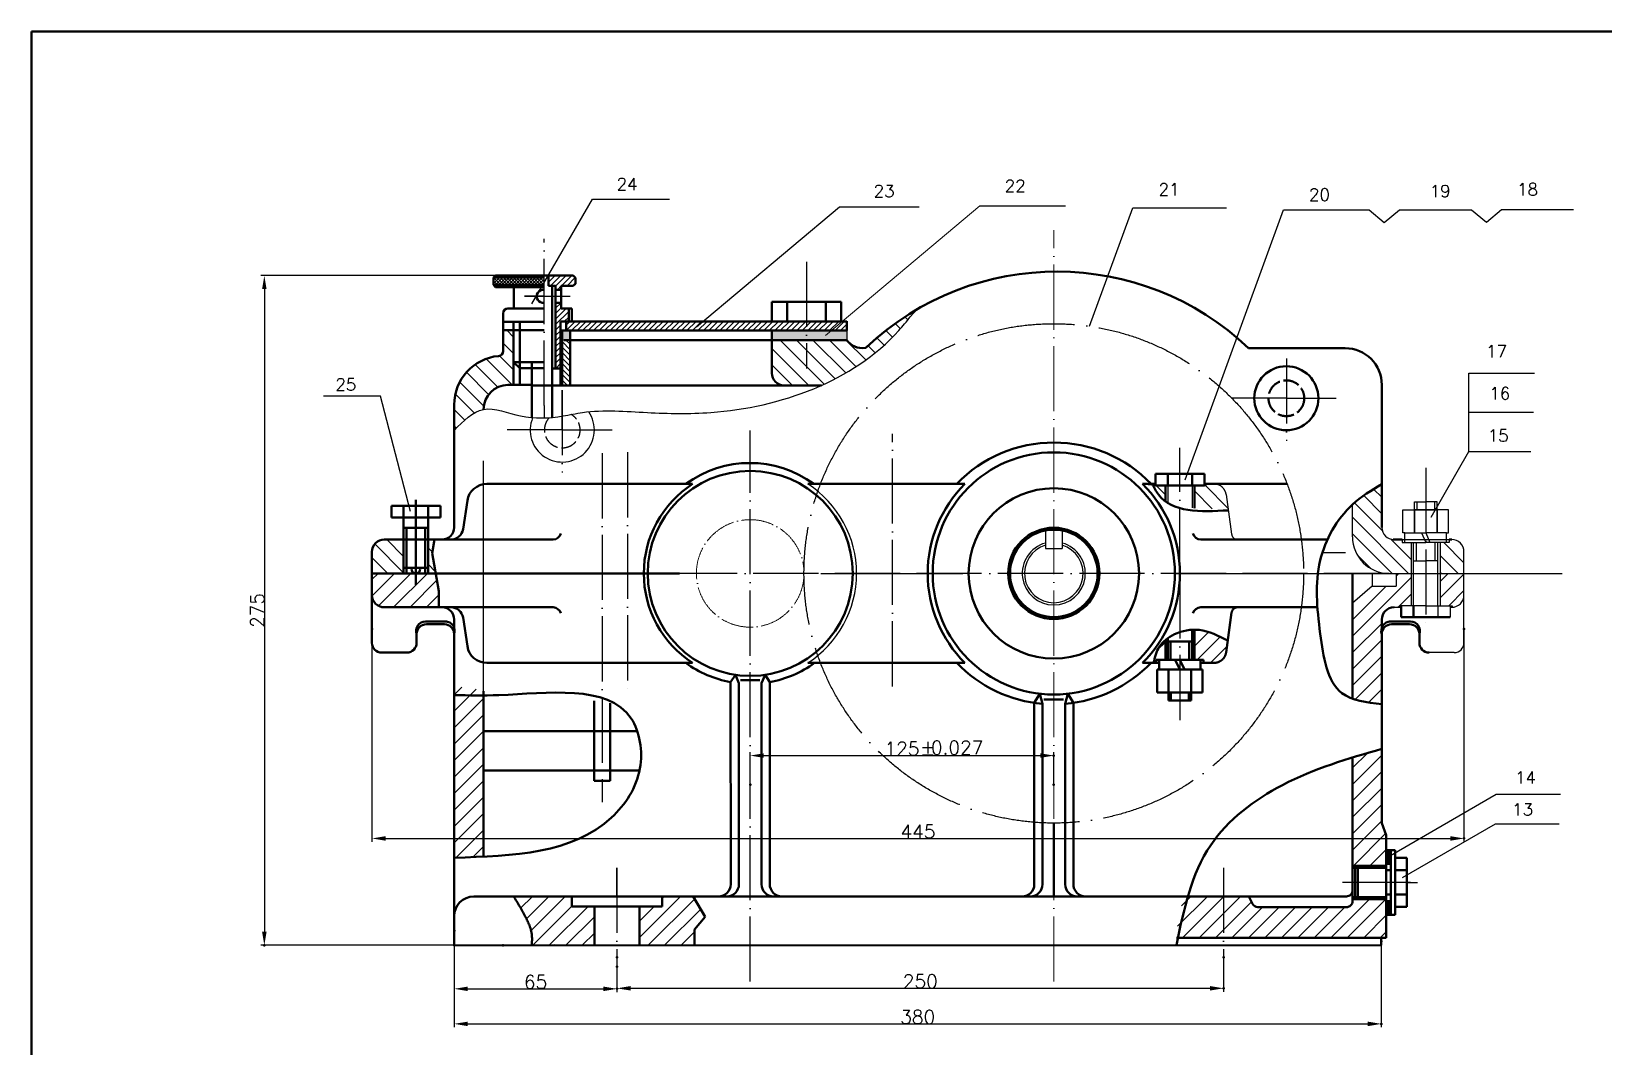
# Model space of a CAD drawing. Header units: millimetres. Extents: x -2231 to 8785, y -478 to 13097.
# Drawn here: x -2231 to 3557, y 2889 to 6628 of the extents above; entities that cross this region are included whole.
import ezdxf

# ---------------------------------------------------------------- set-up
doc = ezdxf.new("R2010")
doc.units = ezdxf.units.MM
doc.linetypes.add('ACAD_ISO02W100', pattern=[15, 12, -3])
doc.linetypes.add('ACAD_ISO04W100', pattern=[30, 24, -3, 0, -3])
doc.layers.add('11', color=7, linetype='Continuous')
doc.styles.get("Standard").update_dxf_attribs({"font": 'txt', "bigfont": 'gbcbig.shx'})
doc.dimstyles.new('ISO-25', dxfattribs={"dimtxt": 50, "dimasz": 50, "dimexe": 12.5, "dimexo": 0.625, "dimtad": 1, "dimtxsty": 'Standard', "dimcen": 2.5, "dimadec": 0, "dimazin": 0, "dimtfac": 1, "dimtmove": 0, "dimatfit": 3, "dimfxl": 0, "dimarcsym": 0})
pattern_1 = [(45, (-1785.755, 43.015), (-30.30836, 30.30836), [])]
pattern_2 = [(45, (-1785.755, 43.015), (-10.102788, 10.102788), [])]
pattern_3 = [(135, (-1785.755, 43.015), (-30.30836, -30.30836), [])]

# ---------------------------------------------------------------- blocks, each defined once
blk = doc.blocks.new('*D1')
at = {"color": 0, "lineweight": -2, "ltscale": 5}
for p, q in [((-75.3, 3217.6), (-75.3, 3091.4)), ((2158, 3217.6), (2158, 3091.4)), ((-25.3, 3103.9), (2108, 3103.9))]:
    blk.add_line(p, q, dxfattribs=at)
at = {"color": 0, "lineweight": 50, "ltscale": 5}
for points in [[(-25.3, 3112.2), (-25.3, 3095.6), (-75.3, 3103.9)], [(2108, 3112.2), (2108, 3095.6), (2158, 3103.9)]]:
    blk.add_solid(points, dxfattribs=at)
at = {"layer": '11', "color": 0, "lineweight": 50, "ltscale": 5}
for p in [(-75.3, 3218.2), (2158, 3218.2), (2158, 3103.9)]:
    blk.add_point(p, dxfattribs=at)
at = {"color": 0, "ltscale": 5, "insert": (1041.3, 3129.5), "char_height": 50, "attachment_point": 5}
blk.add_mtext('250', dxfattribs=at)
blk = doc.blocks.new('*D5')
at = {"color": 0, "lineweight": -2, "ltscale": 5}
for p, q in [((-674.7, 3261.5), (-674.7, 3089.5)), ((-75.3, 3183.3), (-75.3, 3089.5)), ((-624.7, 3102), (-125.3, 3102))]:
    blk.add_line(p, q, dxfattribs=at)
at = {"color": 0, "lineweight": 50, "ltscale": 5}
for points in [[(-624.7, 3110.3), (-624.7, 3093.7), (-674.7, 3102)], [(-125.3, 3110.3), (-125.3, 3093.7), (-75.3, 3102)]]:
    blk.add_solid(points, dxfattribs=at)
at = {"layer": '11', "color": 0, "lineweight": 50, "ltscale": 5}
for p in [(-674.7, 3262.2), (-75.3, 3184), (-75.3, 3102)]:
    blk.add_point(p, dxfattribs=at)
at = {"color": 0, "ltscale": 5, "insert": (-375, 3127.6), "char_height": 50, "attachment_point": 5}
blk.add_mtext('65', dxfattribs=at)
blk = doc.blocks.new('*D6')
at = {"color": 0, "lineweight": -2, "ltscale": 5}
for p, q in [((-674.7, 3315.5), (-674.7, 2960.4)), ((2738.4, 3275.7), (2738.4, 2960.4)), ((-624.7, 2972.9), (2688.4, 2972.9))]:
    blk.add_line(p, q, dxfattribs=at)
at = {"color": 0, "lineweight": 50, "ltscale": 5}
for points in [[(-624.7, 2981.2), (-624.7, 2964.6), (-674.7, 2972.9)], [(2688.4, 2981.2), (2688.4, 2964.6), (2738.4, 2972.9)]]:
    blk.add_solid(points, dxfattribs=at)
at = {"layer": '11', "color": 0, "lineweight": 50, "ltscale": 5}
for p in [(-674.7, 3316.2), (2738.4, 3276.4), (2738.4, 2972.9)]:
    blk.add_point(p, dxfattribs=at)
at = {"color": 0, "ltscale": 5, "insert": (1031.8, 2998.5), "char_height": 50, "attachment_point": 5}
blk.add_mtext('380', dxfattribs=at)
blk = doc.blocks.new('*D7')
at = {"color": 0, "lineweight": -2, "ltscale": 5}
for p, q in [((-977.3, 4426.6), (-977.3, 3643.3)), ((3042.9, 4426.6), (3042.9, 3643.3)), ((-927.3, 3655.8), (2992.9, 3655.8))]:
    blk.add_line(p, q, dxfattribs=at)
at = {"color": 0, "lineweight": 50, "ltscale": 5}
for points in [[(-927.3, 3664.1), (-927.3, 3647.5), (-977.3, 3655.8)], [(2992.9, 3664.1), (2992.9, 3647.5), (3042.9, 3655.8)]]:
    blk.add_solid(points, dxfattribs=at)
at = {"layer": '11', "color": 0, "lineweight": 50, "ltscale": 5}
for p in [(-977.3, 4427.2), (3042.9, 4427.2), (3042.9, 3655.8)]:
    blk.add_point(p, dxfattribs=at)
at = {"color": 0, "ltscale": 5, "insert": (1032.8, 3681.4), "char_height": 50, "attachment_point": 5}
blk.add_mtext('445', dxfattribs=at)
blk = doc.blocks.new('*D8')
at = {"color": 0, "lineweight": -2, "ltscale": 5}
for p, q in [((415.1, 3854.4), (415.1, 3973.5)), ((465.1, 3961), (1482.8, 3961)), ((1532.8, 3854.5), (1532.8, 3973.5))]:
    blk.add_line(p, q, dxfattribs=at)
at = {"color": 0, "lineweight": 50, "ltscale": 5}
for points in [[(465.1, 3969.3), (465.1, 3952.6), (415.1, 3961)], [(1482.8, 3969.3), (1482.8, 3952.6), (1532.8, 3961)]]:
    blk.add_solid(points, dxfattribs=at)
at = {"layer": '11', "color": 0, "lineweight": 50, "ltscale": 5}
for p in [(1532.8, 3961), (415.1, 3853.8), (1532.8, 3853.9)]:
    blk.add_point(p, dxfattribs=at)
at = {"color": 0, "ltscale": 5, "insert": (974, 3986.6), "char_height": 50, "attachment_point": 5}
blk.add_mtext('125', dxfattribs=at)
blk = doc.blocks.new('*D20')
at = {"color": 0, "lineweight": -2, "ltscale": 5}
for p, q in [((-495.7, 5729), (-1386.1, 5729)), ((-1373.6, 5679), (-1373.6, 3312.2)), ((-495.4, 3262.2), (-1386.1, 3262.2))]:
    blk.add_line(p, q, dxfattribs=at)
at = {"color": 0, "lineweight": 50, "ltscale": 5}
for points in [[(-1381.9, 5679), (-1365.3, 5679), (-1373.6, 5729)], [(-1381.9, 3312.2), (-1365.3, 3312.2), (-1373.6, 3262.2)]]:
    blk.add_solid(points, dxfattribs=at)
at = {"layer": '11', "color": 0, "lineweight": 50, "ltscale": 5}
for p in [(-495.1, 5729), (-1373.6, 3262.2), (-494.8, 3262.2)]:
    blk.add_point(p, dxfattribs=at)
at = {"color": 0, "lineweight": 20, "ltscale": 5, "insert": (-1399.2, 4495.6), "char_height": 50, "attachment_point": 5, "rotation": 90}
blk.add_mtext('275', dxfattribs=at)

msp = doc.modelspace()

# ---------------------------------------------------------------- hatches: boundary and pattern name
at = {"ltscale": 10}
h = msp.add_hatch(dxfattribs=at)
h.set_pattern_fill('ANSI37', color=256, scale=2.7, style=0)
h.set_pattern_definition([(45, (-1785.755, 43.015), (-6.061673, 6.061673), []), (135, (-1785.755, 43.015), (-6.061673, -6.061673), [])])
h.paths.add_polyline_path([(-344.01, 5721.435), (-529.972, 5721.435), (-529.972, 5694.389), (-344.01, 5694.389)])
h = msp.add_hatch(dxfattribs=at)
h.set_pattern_fill('ANSI31', color=256, scale=4.5, style=0)
h.set_pattern_definition(pattern_2)
h.paths.add_polyline_path([(-236.828, 5691.337), (-227.717, 5698.773), (-227.717, 5720.919), (-236.828, 5728.962), (-327.162, 5728.962), (-327.162, 5691.308), (-301.447, 5691.308), (-301.447, 5676.419), (-280.355, 5676.419), (-280.355, 5691.337)])
h = msp.add_hatch(dxfattribs=at)
h.set_pattern_fill('ANSI31', color=256, scale=4.5, style=0)
h.set_pattern_definition(pattern_2)
h.paths.add_polyline_path([(-301.447, 5464.02), (-301.447, 5387.234), (-283.452, 5387.234), (-283.452, 5526.654), (-283.452, 5560.224), (-253.199, 5560.224), (-253.199, 5566.239), (-253.199, 5607.621), (-280.355, 5607.621), (-280.355, 5628.857), (-301.447, 5628.857), (-301.447, 5607.621)])
h = msp.add_hatch(dxfattribs=at)
h.set_pattern_fill('ANSI31', color=256, scale=4.5, style=0)
h.set_pattern_definition(pattern_2)
h.paths.add_polyline_path([(415.094, 5526.654), (415.094, 5560.224), (-262.572, 5560.224), (-262.572, 5526.654)])
h.paths.add_polyline_path([(622.221, 5526.654), (622.221, 5560.224), (415.094, 5560.224), (415.094, 5526.654)])
h.paths.add_polyline_path([(771.414, 5526.654), (771.414, 5560.224), (622.221, 5560.224), (622.221, 5526.654)])
h = msp.add_hatch(dxfattribs=at)
h.set_pattern_fill('ANSI31', color=256, scale=13.5, angle=90, style=0)
h.set_pattern_definition(pattern_3)
edge = h.paths.add_edge_path()
edge.add_spline(control_points=[(677.22, 5324.61), (786.27, 5373.478), (903.721, 5452.894), (990.535, 5559.721), (1004.249, 5576.596)], knot_values=[1533.90388973, 1533.90388973, 1533.90388973, 1533.90388973, 1920.02731132, 1992.46571982, 1992.46571982, 1992.46571982, 1992.46571982], degree=3, periodic=0)
edge.add_line((1004.249, 5576.596), (1029.768, 5604.627))
edge.add_arc((1544.418, 4721.104), 1022.486, 120.2207362, 133.3375785)
edge.add_arc((836.514, 5471.327), 9, 278.8758849, 313.3375785, ccw=False)
edge.add_arc((827.473, 5529.225), 67.599, 213.9761225, 278.8758849, ccw=False)
edge.add_line((771.414, 5491.447), (494.948, 5491.447))
edge.add_line((494.948, 5491.447), (494.948, 5369.61))
edge.add_arc((539.948, 5369.61), 45, 180, 270)
edge.add_line((539.948, 5324.61), (677.22, 5324.61))
h = msp.add_hatch(dxfattribs=at)
h.set_pattern_fill('ANSI31', color=256, scale=13.5, angle=90, style=0)
h.set_pattern_definition(pattern_3)
edge = h.paths.add_edge_path()
edge.add_line((-476.714, 5325.955), (-456.065, 5325.955))
edge.add_line((-456.065, 5325.955), (-456.065, 5410.103))
edge.add_line((-456.065, 5410.103), (-456.065, 5472.161))
edge.add_line((-456.065, 5472.161), (-456.065, 5527.836))
edge.add_line((-456.065, 5527.836), (-494.714, 5527.836))
edge.add_line((-494.714, 5527.836), (-494.714, 5450.576))
edge.add_arc((-512.714, 5450.576), 18, -84.7840914, 0, ccw=False)
edge.add_arc((-494.714, 5253.396), 180, 95.2159086, 180)
edge.add_line((-674.714, 5253.396), (-674.714, 5158.829))
edge.add_spline(control_points=[(-674.714, 5158.829), (-640.634, 5193.611), (-606.554, 5228.393), (-566.714, 5235.955)], knot_values=[0, 0, 0, 0, 132.71203854, 132.71203854, 132.71203854, 132.71203854], degree=3, periodic=0)
edge.add_arc((-476.714, 5235.955), 90, 90, 180, ccw=False)
h = msp.add_hatch(color=256, dxfattribs=at)
h.paths.add_polyline_path([(494.948, 5526.654), (494.948, 5491.447), (622.221, 5491.447), (622.221, 5526.654)])
h.paths.add_polyline_path([(622.221, 5526.654), (622.221, 5491.447), (771.414, 5491.447), (771.414, 5526.654)])
h.paths.add_polyline_path([(-277.534, 5491.447), (-270.281, 5491.447), (-247.817, 5491.447), (-247.817, 5526.654), (-277.534, 5526.654)])
h = msp.add_hatch(dxfattribs=at)
h.set_pattern_fill('ANSI31', color=256, scale=4.5, angle=90, style=0)
h.set_pattern_definition([(135, (-1785.755, 43.015), (-10.102788, -10.102788), [])])
h.paths.add_polyline_path([(-247.817, 5491.447), (-270.281, 5491.447), (-277.534, 5491.447), (-277.534, 5324.61), (-247.817, 5324.61)])
h = msp.add_hatch(dxfattribs=at)
h.set_pattern_fill('ANSI31', color=256, scale=13.5, angle=90, style=0)
h.set_pattern_definition(pattern_3)
edge = h.paths.add_edge_path()
edge.add_line((2122.507, 4961.411), (2093.955, 4961.411))
edge.add_line((2093.955, 4961.411), (2093.955, 4955.479))
edge.add_line((2093.955, 4955.479), (2087.058, 4955.479))
edge.add_line((2087.058, 4955.479), (2050.286, 4955.479))
edge.add_line((2050.286, 4955.479), (2050.286, 4872.881))
edge.add_spline(control_points=[(2050.286, 4872.881), (2092.549, 4870.066), (2137.061, 4870.726), (2175.268, 4863.989)], knot_values=[213.93897199, 213.93897199, 213.93897199, 213.93897199, 343.26140694, 343.26140694, 343.26140694, 343.26140694], degree=3, periodic=0)
edge.add_line((2175.268, 4863.989), (2167.068, 4922.641))
edge.add_arc((2122.501, 4916.411), 45, 7.9589318, 89.9930349)
edge = h.paths.add_edge_path()
edge.add_line((1943.664, 4955.479), (1906.892, 4955.479))
edge.add_line((1906.892, 4955.479), (1899.995, 4955.479))
edge.add_line((1899.995, 4955.479), (1899.995, 4961.204))
edge.add_line((1899.995, 4961.204), (1895.394, 4961.204))
edge.add_spline(control_points=[(1895.394, 4961.204), (1902.167, 4947.515), (1914.711, 4922.224), (1933.805, 4905.567), (1943.664, 4899.367)], knot_values=[0.24921569, 0.24921569, 0.24921569, 0.24921569, 49.68026919, 91.66470786, 91.66470786, 91.66470786, 91.66470786], degree=3, periodic=0)
edge.add_line((1943.664, 4899.367), (1943.664, 4955.479))
h = msp.add_hatch(dxfattribs=at)
h.set_pattern_fill('ANSI31', color=256, scale=13.5, angle=90, style=0)
h.set_pattern_definition(pattern_3)
edge = h.paths.add_edge_path()
edge.add_line((2767.266, 4631.945), (2767.282, 4631.945))
edge.add_line((2767.282, 4631.945), (2848.557, 4631.945))
edge.add_line((2848.557, 4631.945), (2848.557, 4745.237))
edge.add_line((2848.557, 4745.237), (2814.957, 4745.237))
edge.add_line((2814.957, 4745.237), (2814.957, 4756.59))
edge.add_line((2814.957, 4756.59), (2785.282, 4756.59))
edge.add_arc((2785.282, 4801.59), 45, 180, 270, ccw=False)
edge.add_line((2740.282, 4801.59), (2740.282, 4961.052))
edge.add_spline(control_points=[(2740.282, 4961.052), (2702.536, 4938.184), (2664.79, 4915.316), (2632.282, 4885.543)], knot_values=[0, 0, 0, 0, 146.42059194, 146.42059194, 146.42059194, 146.42059194], degree=3, periodic=0)
edge.add_line((2632.282, 4885.543), (2632.282, 4766.945))
edge.add_arc((2767.282, 4766.945), 135, 180, 269.9933422)
h.paths.add_polyline_path([(2955.179, 4631.945), (3042.906, 4631.945), (3042.906, 4711.59, 0.41421356), (2997.906, 4756.59), (2988.779, 4756.59), (2988.779, 4745.237), (2955.179, 4745.237)])
at = {"lineweight": 20, "ltscale": 10}
h = msp.add_hatch(dxfattribs=at)
h.set_pattern_fill('ANSI31', color=256, scale=13.5, angle=90, style=0)
h.set_pattern_definition(pattern_3)
h.paths.add_polyline_path([(-860.753, 4756.59), (-932.338, 4756.59, 0.41421356), (-977.338, 4711.59), (-977.338, 4631.945), (-860.753, 4631.959)])
h.paths.add_polyline_path([(-770.753, 4631.97), (-742.456, 4631.974), (-748.152, 4664.277), (-755.572, 4706.355), (-746.714, 4756.59), (-770.753, 4756.59)])
h = msp.add_hatch(dxfattribs=at)
h.set_pattern_fill('ANSI31', color=256, scale=13.5, style=0)
h.set_pattern_definition(pattern_1)
h.paths.add_polyline_path([(-730.969, 4507.301), (-730.969, 4566.826), (-742.456, 4631.974), (-814.875, 4631.965, -0.01390939), (-815.753, 4631.945, -0.01384239), (-816.627, 4631.965), (-977.338, 4631.945), (-977.338, 4552.301, 0.41421356), (-932.338, 4507.301)])
at = {"ltscale": 10}
h = msp.add_hatch(dxfattribs=at)
h.set_pattern_fill('ANSI31', color=256, scale=13.5, style=0)
h.set_pattern_definition(pattern_1)
edge = h.paths.add_edge_path()
edge.add_spline(control_points=[(2632.68, 4170.665), (2664.572, 4159.233), (2702.427, 4154.693), (2740.282, 4150.153)], knot_values=[1021.90577188, 1021.90577188, 1021.90577188, 1021.90577188, 1138.3164368, 1138.3164368, 1138.3164368, 1138.3164368], degree=3, periodic=0)
edge.add_line((2740.282, 4150.153), (2740.282, 4408.465))
edge.add_arc((2773.646, 4420.042), 35.315, 160.8630146, 199.1369854, ccw=False)
edge.add_line((2740.282, 4431.619), (2740.282, 4462.301))
edge.add_arc((2785.282, 4462.301), 45, 90, 180, ccw=False)
edge.add_line((2785.282, 4507.301), (2804.888, 4507.301))
edge.add_line((2804.888, 4507.301), (2804.888, 4513.025))
edge.add_line((2804.888, 4513.025), (2811.785, 4513.025))
edge.add_line((2811.785, 4513.025), (2848.557, 4513.025))
edge.add_line((2848.557, 4513.025), (2848.557, 4631.945))
edge.add_line((2848.557, 4631.945), (2792.903, 4631.945))
edge.add_line((2792.903, 4631.945), (2792.903, 4585.597))
edge.add_line((2792.903, 4585.597), (2705, 4585.602))
edge.add_line((2705, 4585.602), (2632.68, 4522.503))
edge.add_line((2632.68, 4522.503), (2632.68, 4170.665))
h.paths.add_polyline_path([(2955.179, 4513.025), (2991.951, 4513.025), (2998.848, 4513.025), (2998.848, 4507.311, 0.40809669), (3042.906, 4552.301), (3042.906, 4631.945), (2955.179, 4631.945)])
h = msp.add_hatch(dxfattribs=at)
h.set_pattern_fill('ANSI31', color=256, scale=13.5, style=0)
h.set_pattern_definition(pattern_1)
edge = h.paths.add_edge_path()
edge.add_spline(control_points=[(2173.098, 4384.385), (2138.901, 4401.985), (2099.281, 4422.376), (2056.142, 4424.708), (2050.208, 4424.697)], knot_values=[232.98684593, 232.98684593, 232.98684593, 232.98684593, 357.7962723, 377.59135518, 377.59135518, 377.59135518, 377.59135518], degree=3, periodic=0)
edge.add_line((2050.208, 4424.697), (2050.208, 4403.685))
edge.add_line((2050.208, 4403.685), (2050.208, 4313.988))
edge.add_line((2050.208, 4313.988), (2083.885, 4313.988))
edge.add_line((2083.885, 4313.988), (2083.885, 4302.48))
edge.add_line((2083.885, 4302.48), (2122.501, 4302.48))
edge.add_arc((2122.501, 4347.48), 45, 270, 352.0410683)
edge.add_line((2167.068, 4341.249), (2173.098, 4384.385))
edge = h.paths.add_edge_path()
edge.add_spline(control_points=[(1943.742, 4386.681), (1934.858, 4379.184), (1913.057, 4355.129), (1904.975, 4323.115), (1899.766, 4302.48)], knot_values=[0, 0, 0, 0, 38.2083807, 107.49565896, 107.49565896, 107.49565896, 107.49565896], degree=3, periodic=0)
edge.add_line((1899.766, 4302.48), (1910.064, 4302.48))
edge.add_line((1910.064, 4302.48), (1910.064, 4313.988))
edge.add_line((1910.064, 4313.988), (1943.742, 4313.988))
edge.add_line((1943.742, 4313.988), (1943.742, 4386.681))
h = msp.add_hatch(dxfattribs=at)
h.set_pattern_fill('ANSI31', color=256, scale=13.5, style=0)
h.set_pattern_definition(pattern_1)
edge = h.paths.add_edge_path()
edge.add_line((-566.714, 4154.605), (-566.714, 4198.566))
edge.add_spline(control_points=[(-566.714, 4198.566), (-623.235, 4213.635), (-671.651, 4224.234), (-674.714, 4190.939)], knot_values=[8.7128925, 8.7128925, 8.7128925, 8.7128925, 140.09442913, 140.09442913, 140.09442913, 140.09442913], degree=3, periodic=0)
edge.add_line((-674.714, 4190.939), (-674.714, 3584.71))
edge.add_spline(control_points=[(-674.714, 3584.71), (-638.604, 3585.998), (-602.495, 3587.287), (-566.714, 3589.152)], knot_values=[1725.87570507, 1725.87570507, 1725.87570507, 1725.87570507, 1836.51582493, 1836.51582493, 1836.51582493, 1836.51582493], degree=3, periodic=0)
edge.add_line((-566.714, 3589.152), (-566.714, 3613.829))
edge.add_line((-566.714, 3613.829), (-566.714, 4154.605))
at = {"linetype": 'ACAD_ISO04W100', "ltscale": 10}
h = msp.add_hatch(dxfattribs=at)
h.set_pattern_fill('ANSI31', color=256, scale=13.5, style=0)
h.set_pattern_definition(pattern_1)
edge = h.paths.add_edge_path()
edge.add_line((2632.282, 3600.759), (2632.288, 3555.17))
edge.add_line((2632.288, 3555.17), (2756.228, 3555.185))
edge.add_line((2756.228, 3555.185), (2756.228, 3668.09))
edge.add_line((2756.228, 3668.09), (2740.282, 3711.901))
edge.add_line((2740.282, 3711.901), (2740.282, 3985.793))
edge.add_spline(control_points=[(2740.282, 3985.793), (2704.182, 3975.42), (2668.082, 3965.047), (2632.239, 3954.081)], knot_values=[0, 0, 0, 0, 111.94257764, 111.94257764, 111.94257764, 111.94257764], degree=3, periodic=0)
edge.add_line((2632.239, 3954.081), (2632.282, 3600.759))
for points in [[(2772.967, 3612.892), (2756.228, 3612.892), (2756.228, 3562.826), (2772.967, 3562.826)], [(2772.964, 3374.913), (2756.225, 3374.913), (2756.226, 3424.979), (2772.966, 3424.979)]]:
    msp.add_hatch(color=256, dxfattribs=at).paths.add_polyline_path(points)
h = msp.add_hatch(dxfattribs=at)
h.set_pattern_fill('ANSI31', color=256, scale=13.5, style=0)
h.set_pattern_definition(pattern_1)
edge = h.paths.add_edge_path()
edge.add_line((-241.206, 3405.475), (-241.21, 3442.209))
edge.add_line((-241.21, 3442.209), (-455.586, 3442.183))
edge.add_spline(control_points=[(-455.586, 3442.183), (-440.986, 3418.083), (-414.37, 3374.147), (-386.047, 3312.979), (-388.27, 3275.814), (-389.085, 3262.191)], knot_values=[0, 0, 0, 0, 85.07673266, 155.09816839, 195.61800231, 195.61800231, 195.61800231, 195.61800231], degree=3, periodic=0)
edge.add_line((-389.085, 3262.191), (-158.256, 3262.22))
edge.add_line((-158.256, 3262.22), (-158.274, 3405.475))
edge.add_line((-158.274, 3405.475), (-241.206, 3405.475))
h.paths.add_polyline_path([(210.457, 3320.963), (249.082, 3367.007), (205.62, 3442.264), (90.527, 3442.25), (90.523, 3405.475), (7.591, 3405.475), (7.573, 3262.24), (210.464, 3262.265)])
h = msp.add_hatch(dxfattribs=at)
h.set_pattern_fill('ANSI31', color=256, scale=13.5, style=0)
h.set_pattern_definition(pattern_1)
h.paths.add_polyline_path([(2756.25, 3290.175), (2756.25, 3432.62), (2632.303, 3432.639), (2632.303, 3425.427, -0.41424938), (2609.803, 3402.924), (2284.186, 3402.924, -0.28394558), (2264.066, 3415.352), (2250.353, 3442.279), (2157.986, 3442.279), (2157.986, 3290.175)])
edge = h.paths.add_edge_path()
edge.add_line((2157.986, 3442.279), (2013.321, 3442.279))
edge.add_spline(control_points=[(2013.321, 3442.279), (1997.258, 3392.666), (1987.364, 3341.382), (1984.715, 3290.175)], knot_values=[942.62992678, 942.62992678, 942.62992678, 942.62992678, 1095.99668074, 1095.99668074, 1095.99668074, 1095.99668074], degree=3, periodic=0)
edge.add_line((1984.715, 3290.175), (2157.986, 3290.175))
edge.add_line((2157.986, 3290.175), (2157.986, 3442.279))

# ---------------------------------------------------------------- linework, layer by layer
at = {"ltscale": 5}
for p, q in [((-388.228, 5624.392), (-165.199, 6010.689)), ((-165.199, 6010.689), (118.179, 6010.689)), ((217.427, 5540.488), (743.856, 5982.214)), ((743.856, 5982.214), (1037.506, 5982.214)), ((1260.693, 5985.781), (1575.427, 5985.781)), ((1664.61, 5542.236), (1823.253, 5978.103)), ((1823.253, 5978.103), (2169.033, 5978.103)), ((2016.93, 4976.872), (2378.793, 5971.081)), ((2378.793, 5971.081), (2694.147, 5971.081)), ((2694.147, 5971.081), (2749.316, 5924.789)), ((2749.316, 5924.789), (2804.907, 5971.435)), ((2804.907, 5971.435), (3070.337, 5971.435)), ((3070.337, 5971.435), (3125.506, 5925.144)), ((3125.506, 5925.144), (3181.097, 5971.79)), ((3181.097, 5971.79), (3446.527, 5971.79)), ((3061.159, 5080.66), (3061.159, 5369.85)), ((3061.159, 5369.85), (3302.88, 5369.85)), ((-945.551, 5284.532), (-1156.003, 5284.532)), ((-834.975, 4859.436), (-945.551, 5284.532)), ((3061.159, 5225.255), (3298.172, 5225.255)), ((2922.06, 4839.734), (3061.159, 5080.66)), ((3061.159, 5080.66), (3288.757, 5080.66)), ((2763.77, 3588.677), (3161.908, 3818.542)), ((3161.908, 3818.542), (3398.378, 3818.542)), ((2817.071, 3511.812), (3159.127, 3709.299)), ((3159.127, 3709.299), (3393.193, 3709.299))]:
    msp.add_line(p, q, dxfattribs=at)
at = {"lineweight": 20, "ltscale": 10}
msp.add_line((692.194, 5508.754), (1260.693, 5985.781), dxfattribs=at)
at = {"linetype": 'ACAD_ISO04W100', "ltscale": 10}
for p, q in [((-344.01, 5249.998), (-344.01, 5864.041)), ((622.221, 5779.888), (622.221, 5386.267)), ((771.414, 5526.654), (771.414, 5491.447)), ((-274.006, 5491.447), (-277.534, 5491.447)), ((2388.954, 5424.027), (2388.954, 5120.203)), ((-276.722, 5160.294), (-276.722, 5307.245)), ((-276.722, 5307.245), (-276.722, 5003.422)), ((2388.954, 5277.076), (2185.913, 5277.076)), ((2388.954, 5277.076), (2572.76, 5277.076)), ((-276.722, 5160.294), (-479.762, 5160.294)), ((-276.722, 5160.294), (-92.915, 5160.294)), ((415.094, 3128.41), (415.094, 5157.875)), ((938.675, 4215.568), (938.675, 5146.55)), ((1996.975, 4631.945), (1996.975, 5094.401)), ((-130.025, 5074.646), (-130.025, 3789.162)), ((-37.07, 5077.992), (-37.07, 4189.626)), ((2901.868, 5020.23), (2901.868, 4432.605)), ((2167.068, 4922.641), (2187.573, 4775.974)), ((2521.749, 4708.581), (2606.284, 4708.581)), ((2767.282, 4631.945), (154.905, 4632.097)), ((1996.975, 4631.945), (1996.975, 4080.546)), ((-75.341, 3442.23), (-75.341, 3547.782)), ((-75.341, 3547.782), (-75.341, 3183.964)), ((2157.986, 3548.064), (2157.986, 3184.246)), ((2623.971, 3493.903), (2595.831, 3493.903)), ((2846.397, 3493.903), (2623.971, 3493.903)), ((2832.455, 3493.903), (2846.397, 3493.903)), ((2832.455, 3493.9), (2846.397, 3493.9)), ((2846.397, 3493.903), (2871.529, 3493.903)), ((2846.397, 3493.9), (2871.529, 3493.899))]:
    msp.add_line(p, q, dxfattribs=at)
at = {"linetype": 'ACAD_ISO04W100', "lineweight": 20, "ltscale": 10}
for p, q in [((1532.933, 3128.41), (1532.595, 5895.934)), ((1532.892, 3128.41), (1532.892, 5895.934))]:
    msp.add_line(p, q, dxfattribs=at)
at = {"lineweight": 50, "ltscale": 10}
for p, q in [((-529.972, 5721.435), (-522.251, 5728.962)), ((-529.972, 5694.389), (-529.972, 5721.435)), ((-529.972, 5721.435), (-344.01, 5721.435)), ((-529.972, 5694.389), (-344.01, 5694.389)), ((-529.972, 5694.389), (-522.087, 5686.398)), ((-522.251, 5728.962), (-344.01, 5728.962)), ((-454.869, 5686.398), (-522.087, 5686.398)), ((-454.869, 5607.621), (-454.869, 5686.398)), ((-454.869, 5686.398), (-344.01, 5686.398)), ((-236.828, 5728.962), (-344.01, 5728.962)), ((-327.162, 5728.962), (-327.162, 5691.308)), ((-327.162, 5691.308), (-301.447, 5691.308)), ((-314.304, 5691.308), (-314.304, 5324.61)), ((-301.447, 5691.308), (-301.447, 5607.621)), ((-301.447, 5676.419), (-280.355, 5676.419)), ((-280.355, 5691.337), (-280.355, 5607.621)), ((-280.355, 5691.337), (-236.828, 5691.337)), ((-236.828, 5728.962), (-227.717, 5720.919)), ((-236.828, 5691.337), (-227.717, 5698.773)), ((-227.717, 5698.773), (-227.717, 5720.919)), ((-301.447, 5628.857), (-280.355, 5628.857)), ((622.221, 5631.98), (494.791, 5631.98)), ((494.791, 5631.98), (494.791, 5585.298)), ((551.139, 5631.98), (551.139, 5585.298)), ((622.221, 5631.98), (749.651, 5631.98)), ((693.303, 5631.98), (693.303, 5585.298)), ((749.651, 5631.98), (749.651, 5585.298)), ((-494.714, 5450.576), (-494.714, 5589.621)), ((-494.714, 5558.348), (-344.01, 5558.348)), ((-344.01, 5607.621), (-476.714, 5607.621)), ((-456.065, 5472.161), (-456.065, 5558.348)), ((-433.565, 5487.471), (-433.565, 5558.348)), ((-301.447, 5607.621), (-301.447, 5464.02)), ((-283.452, 5526.654), (-283.452, 5560.224)), ((-283.452, 5560.224), (771.414, 5560.224)), ((-280.355, 5607.621), (-253.199, 5607.621)), ((-262.572, 5560.444), (-262.572, 5526.654)), ((-253.199, 5607.621), (-253.199, 5566.239)), ((-253.199, 5607.621), (-241.514, 5607.621)), ((-253.199, 5566.239), (-253.199, 5560.444)), ((-241.514, 5607.621), (-241.514, 5560.444)), ((494.791, 5585.298), (494.791, 5560.444)), ((551.139, 5585.298), (551.139, 5560.444)), ((693.303, 5585.298), (693.303, 5560.444)), ((749.651, 5585.298), (749.651, 5560.444)), ((771.414, 5560.444), (771.414, 5526.654)), ((-494.714, 5527.836), (-344.01, 5527.836)), ((-283.452, 5526.654), (-283.452, 5324.61)), ((-277.534, 5526.654), (-283.452, 5526.654)), ((-277.534, 5526.654), (771.414, 5526.654)), ((-277.534, 5526.654), (-277.534, 5324.61)), ((-247.817, 5526.654), (-247.817, 5324.61)), ((494.948, 5526.654), (494.948, 5369.61)), ((-456.065, 5472.161), (-456.065, 5410.103)), ((-433.565, 5387.603), (-433.565, 5487.471)), ((-301.447, 5464.02), (-301.447, 5387.234)), ((771.414, 5491.447), (-270.281, 5491.447)), ((-439.131, 5410.103), (-456.065, 5410.103)), ((-433.565, 5387.603), (-456.065, 5410.103)), ((-456.065, 5410.103), (-456.065, 5325.955)), ((-439.131, 5410.103), (-344.01, 5410.103)), ((-433.565, 5387.603), (-344.01, 5387.603)), ((-433.565, 5387.603), (-433.565, 5325.955)), ((-388.787, 5410.103), (-388.787, 5270.867)), ((-301.447, 5387.234), (-314.304, 5387.234)), ((-301.447, 5387.234), (-277.534, 5387.234)), ((-476.714, 5325.955), (-388.047, 5325.955)), ((539.948, 5324.61), (-388.787, 5324.61)), ((-388.787, 5270.867), (-388.787, 5205.665)), ((-314.304, 5324.61), (-314.304, 5206.56)), ((539.948, 5324.61), (677.22, 5324.61)), ((-674.714, 5253.396), (-674.714, 5064.262)), ((1906.892, 4955.479), (1906.892, 4998.227)), ((1906.892, 4998.227), (1996.975, 4998.227)), ((1951.975, 4955.479), (1951.975, 4998.227)), ((2087.058, 4998.227), (1996.975, 4998.227)), ((2041.975, 4955.479), (2041.975, 4998.227)), ((2087.058, 4955.479), (2087.058, 4998.227)), ((203.157, 4961.411), (-339.573, 4961.411)), ((627.031, 4961.411), (1205.705, 4961.411)), ((1859.794, 4961.411), (1906.892, 4961.411)), ((1880.389, 4961.204), (1906.892, 4961.204)), ((1951.975, 4955.479), (1906.892, 4955.479)), ((1943.664, 4899.367), (1943.664, 4955.479)), ((1996.975, 4955.479), (1951.975, 4955.479)), ((1996.975, 4955.479), (2041.975, 4955.479)), ((2041.975, 4955.479), (2087.058, 4955.479)), ((2050.286, 4872.881), (2050.286, 4955.479)), ((2087.058, 4961.411), (2391.417, 4961.411)), ((-905.836, 4837.91), (-905.836, 4880.658)), ((-905.836, 4880.658), (-815.753, 4880.658)), ((-860.753, 4837.91), (-860.753, 4880.658)), ((-815.753, 4902.961), (-815.753, 4589.999)), ((-725.67, 4880.658), (-815.753, 4880.658)), ((-770.753, 4837.91), (-770.753, 4880.658)), ((-725.67, 4837.91), (-725.67, 4880.658)), ((-860.753, 4837.91), (-905.836, 4837.91)), ((-815.753, 4837.91), (-860.753, 4837.91)), ((-860.753, 4837.91), (-860.753, 4631.945)), ((-815.753, 4837.91), (-770.753, 4837.91)), ((-770.753, 4837.91), (-770.753, 4631.945)), ((-770.753, 4837.91), (-725.67, 4837.91)), ((-860.753, 4799.814), (-815.753, 4799.814)), ((-850.129, 4799.814), (-850.129, 4631.945)), ((-770.753, 4799.814), (-815.753, 4799.814)), ((-781.377, 4799.814), (-781.377, 4631.945)), ((-746.714, 4756.59), (-755.572, 4706.355)), ((-719.714, 4756.59), (-686.689, 4756.59)), ((2426.006, 4756.59), (2073.625, 4756.59)), ((2426.006, 4756.59), (2540.321, 4756.59)), ((-755.572, 4706.355), (-748.152, 4664.277)), ((154.905, 4632.082), (-977.338, 4631.945)), ((-860.753, 4652.766), (-815.753, 4652.766)), ((-770.753, 4652.766), (-815.753, 4652.766)), ((-748.152, 4664.277), (-730.969, 4566.826)), ((2632.68, 4631.945), (2632.68, 4170.665)), ((-730.969, 4566.826), (-730.969, 4507.301)), ((-719.714, 4507.301), (-686.689, 4507.301)), ((-674.714, 4462.301), (-674.714, 4408.465)), ((-626.258, 4363.708), (-642.195, 4469.034)), ((2073.625, 4507.301), (2209.856, 4507.301)), ((2389.016, 4507.301), (2209.856, 4507.301)), ((2389.016, 4507.301), (2503.331, 4507.301)), ((2740.282, 4462.301), (2740.282, 4408.465)), ((2811.785, 4513.025), (2811.785, 4470.278)), ((2811.785, 4470.278), (2901.868, 4470.278)), ((2856.868, 4513.025), (2856.868, 4470.278)), ((2991.951, 4470.278), (2901.868, 4470.278)), ((-812.913, 4396.005), (-812.913, 4408.465)), ((-776.913, 4444.465), (-710.714, 4444.465)), ((-674.714, 4388.645), (-674.714, 4408.465)), ((2740.282, 4388.645), (2740.282, 4408.465)), ((2878.481, 4396.005), (2878.481, 4408.465)), ((1951.975, 4380.605), (1996.975, 4380.605)), ((1962.598, 4380.605), (1962.598, 4340.235)), ((2041.975, 4380.605), (1996.975, 4380.605)), ((2031.351, 4380.605), (2031.351, 4340.235)), ((-339.573, 4302.48), (-555.068, 4302.48)), ((203.157, 4302.48), (-339.573, 4302.48)), ((627.031, 4302.48), (1205.705, 4302.48)), ((1859.794, 4302.48), (1920.802, 4302.48)), ((1910.064, 4302.636), (1910.064, 4313.988)), ((1910.064, 4313.988), (1996.975, 4313.988)), ((1920.802, 4313.988), (1920.802, 4277.849)), ((1951.975, 4340.235), (1951.975, 4313.988)), ((1962.598, 4340.235), (1962.598, 4313.988)), ((2083.885, 4313.988), (1996.975, 4313.988)), ((2031.351, 4340.235), (2031.351, 4313.988)), ((2041.975, 4340.235), (2041.975, 4313.988)), ((2073.147, 4313.988), (2073.147, 4277.849)), ((2073.147, 4302.48), (2122.501, 4302.48)), ((2083.885, 4302.636), (2083.885, 4313.988)), ((343.075, 4231.592), (360.454, 4258.478)), ((343.166, 3487.281), (343.075, 4231.592)), ((360.454, 4258.478), (373.622, 4227.289)), ((373.622, 4227.289), (373.622, 3487.279)), ((379.346, 4238.528), (415.094, 4238.528)), ((450.841, 4238.528), (415.094, 4238.528)), ((469.733, 4258.478), (456.566, 4227.289)), ((456.566, 4227.289), (456.566, 3487.279)), ((487.113, 4231.592), (469.733, 4258.478)), ((487.022, 3487.285), (487.113, 4231.592)), ((1920.802, 4277.849), (1913.392, 4277.849)), ((1913.392, 4277.849), (1913.392, 4192.942)), ((1920.802, 4277.849), (1996.975, 4277.849)), ((1955.183, 4192.942), (1955.183, 4277.849)), ((1955.183, 4277.849), (1955.183, 4163.404)), ((2073.147, 4277.849), (1996.975, 4277.849)), ((2073.147, 4277.849), (1996.975, 4277.849)), ((2038.766, 4192.942), (2038.766, 4277.849)), ((2038.766, 4277.849), (2038.766, 4163.404)), ((2073.147, 4277.849), (2080.558, 4277.849)), ((2080.558, 4277.849), (2080.558, 4192.942)), ((-566.714, 4154.605), (-566.714, 4198.566)), ((1460.882, 4155.143), (1481.562, 4188.987)), ((1481.562, 4188.987), (1491.42, 4151.608)), ((1495.488, 4167.467), (1568.576, 4167.467)), ((1584.082, 4189.037), (1574.26, 4151.649)), ((1604.795, 4155.213), (1584.082, 4189.037)), ((1913.392, 4192.942), (1996.975, 4192.942)), ((1996.975, 4192.942), (1955.183, 4192.942)), ((1963.952, 4163.404), (1963.952, 4192.942)), ((2080.558, 4192.942), (1996.975, 4192.942)), ((1996.975, 4192.942), (2038.766, 4192.942)), ((2029.998, 4163.404), (2029.998, 4192.942)), ((-566.714, 3613.829), (-566.714, 4154.605)), ((-159.881, 4162.607), (-159.881, 3867.559)), ((-100.17, 4153.935), (-100.17, 3867.559)), ((1460.964, 3487.281), (1460.882, 4155.143)), ((1491.42, 4151.608), (1491.42, 3487.279)), ((1574.364, 4151.571), (1574.364, 3487.279)), ((1604.82, 3487.285), (1604.902, 4155.078)), ((1955.183, 4163.404), (1996.975, 4163.404)), ((2038.766, 4163.404), (1996.975, 4163.404)), ((-566.714, 4051.045), (-1.964, 4051.045)), ((2632.282, 3600.759), (2632.239, 3954.081)), ((7.858, 3906.051), (-566.714, 3906.051)), ((-159.881, 3867.559), (-100.17, 3867.559)), ((-566.714, 3743.684), (-566.714, 3613.829)), ((1532.862, 3712.426), (1532.895, 3442.426)), ((2756.228, 3668.09), (2740.282, 3711.901)), ((2756.228, 3442.279), (2756.228, 3668.09)), ((-566.714, 3613.829), (-566.714, 3589.152)), ((2632.282, 3600.759), (2632.299, 3464.782)), ((2789.707, 3612.892), (2756.228, 3612.892)), ((2789.707, 3583.986), (2789.707, 3612.892)), ((2789.707, 3538.903), (2789.707, 3583.986)), ((2789.707, 3583.986), (2832.455, 3583.986)), ((2789.707, 3493.903), (2789.707, 3538.903)), ((2789.707, 3538.903), (2832.455, 3538.903)), ((2789.707, 3493.901), (2789.708, 3538.901)), ((2789.708, 3538.901), (2789.709, 3583.984)), ((2789.708, 3538.901), (2832.456, 3538.9)), ((2789.709, 3583.984), (2832.457, 3583.983)), ((2832.455, 3583.986), (2832.455, 3493.903)), ((2832.457, 3583.983), (2832.455, 3493.9)), ((2789.707, 3493.901), (2789.706, 3448.901)), ((2789.707, 3493.903), (2789.707, 3448.903)), ((2832.452, 3403.817), (2832.455, 3493.9)), ((2832.455, 3403.82), (2832.455, 3493.903)), ((328.627, 3442.279), (-602.714, 3442.165)), ((328.627, 3442.279), (501.566, 3442.279)), ((501.566, 3442.279), (532.022, 3442.279)), ((532.022, 3442.279), (2609.799, 3442.279)), ((2264.208, 3415.075), (2250.353, 3442.279)), ((2632.303, 3425.427), (2632.299, 3464.782)), ((2789.706, 3448.901), (2789.704, 3403.818)), ((2789.706, 3448.901), (2832.453, 3448.9)), ((2789.707, 3448.903), (2789.707, 3403.82)), ((2789.707, 3448.903), (2832.455, 3448.903)), ((-674.692, 3262.156), (-674.705, 3370.156)), ((2284.186, 3402.924), (2609.803, 3402.924)), ((2789.704, 3374.912), (2756.225, 3374.913)), ((2789.704, 3403.818), (2832.452, 3403.817)), ((2789.704, 3403.818), (2789.704, 3374.912)), ((2789.707, 3403.82), (2832.455, 3403.82)), ((-674.692, 3262.156), (2738.372, 3262.574)), ((-304.768, 3262.202), (-674.692, 3262.156)), ((2756.25, 3290.175), (1984.715, 3290.175)), ((2738.372, 3262.574), (2738.372, 3290.175))]:
    msp.add_line(p, q, dxfattribs=at)
at = {"ltscale": 10}
for p, q in [((-347.029, 5652.655), (-416.402, 5652.655)), ((-416.402, 5652.655), (-247.742, 5652.655)), ((1004.249, 5576.596), (1029.768, 5604.627)), ((-456.065, 5472.161), (-456.065, 5487.471)), ((-270.281, 5491.447), (-277.534, 5491.447)), ((2249.476, 5461.625), (2605.282, 5461.625)), ((-344.01, 5249.998), (-344.01, 5204.581)), ((-566.714, 4198.566), (-566.714, 5046.821)), ((1899.995, 4955.479), (1899.995, 4961.204)), ((1899.995, 4955.479), (1906.892, 4955.479)), ((1951.975, 4955.479), (1951.975, 4894.605)), ((2041.975, 4955.479), (2041.975, 4873.485)), ((2087.058, 4961.411), (2122.501, 4961.411)), ((2087.058, 4961.204), (2093.013, 4961.204)), ((2087.058, 4955.479), (2093.955, 4955.479)), ((2093.955, 4955.479), (2093.955, 4961.204)), ((2632.282, 4766.945), (2632.282, 4885.543)), ((2818.285, 4781.377), (2818.285, 4866.284)), ((2818.285, 4866.284), (2901.868, 4866.284)), ((2860.076, 4781.377), (2860.076, 4895.822)), ((2860.076, 4895.822), (2901.868, 4895.822)), ((2901.868, 4866.284), (2860.076, 4866.284)), ((2860.076, 4866.284), (2860.076, 4781.377)), ((2868.845, 4895.822), (2868.845, 4866.284)), ((2943.66, 4895.822), (2901.868, 4895.822)), ((2985.451, 4866.284), (2901.868, 4866.284)), ((2901.868, 4866.284), (2943.66, 4866.284)), ((2934.891, 4895.822), (2934.891, 4866.284)), ((2943.66, 4781.377), (2943.66, 4895.822)), ((2943.66, 4866.284), (2943.66, 4781.377)), ((2985.451, 4781.377), (2985.451, 4866.284)), ((1501.81, 4793.058), (1532.73, 4793.062)), ((1501.81, 4790.053), (1501.81, 4793.058)), ((1501.81, 4790.053), (1501.81, 4723.411)), ((1532.73, 4793.08), (1563.879, 4793.08)), ((1564.052, 4789.92), (1563.768, 4723.279)), ((1563.879, 4793.08), (1564.044, 4793.08)), ((1564.044, 4788.154), (1564.044, 4793.08)), ((2814.957, 4756.59), (2814.957, 4745.237)), ((2825.696, 4781.377), (2818.285, 4781.377)), ((2825.696, 4745.237), (2825.696, 4781.377)), ((2825.696, 4781.377), (2901.868, 4781.377)), ((2886.669, 4781.377), (2901.868, 4745.237)), ((2978.04, 4781.377), (2901.868, 4781.377)), ((2901.868, 4781.377), (2917.067, 4745.237)), ((2978.04, 4781.377), (2901.868, 4781.377)), ((2978.04, 4745.237), (2978.04, 4781.377)), ((2978.04, 4781.377), (2985.451, 4781.377)), ((2988.779, 4756.59), (2988.779, 4745.237)), ((1501.81, 4723.411), (1563.768, 4723.411)), ((2814.957, 4745.237), (2901.868, 4745.237)), ((2848.557, 4745.237), (2848.557, 4513.025)), ((2856.868, 4718.99), (2856.868, 4745.237)), ((2856.868, 4513.025), (2856.868, 4718.99)), ((2867.492, 4718.99), (2867.492, 4745.237)), ((2867.492, 4678.621), (2867.492, 4718.99)), ((2988.779, 4745.237), (2901.868, 4745.237)), ((2936.244, 4718.99), (2936.244, 4745.237)), ((2936.244, 4678.621), (2936.244, 4718.99)), ((2946.868, 4718.99), (2946.868, 4745.237)), ((2946.868, 4513.025), (2946.868, 4718.99)), ((2955.179, 4745.237), (2955.179, 4513.025)), ((675.283, 4632.067), (1198.056, 4632.037)), ((1978.655, 4631.945), (2767.266, 4631.945)), ((2705.003, 4631.949), (2705, 4585.602)), ((2767.266, 4631.945), (3042.906, 4631.945)), ((2792.903, 4631.945), (2792.903, 4585.597)), ((2856.868, 4678.621), (2901.868, 4678.621)), ((2946.868, 4678.621), (2901.868, 4678.621)), ((2705, 4585.602), (2632.68, 4522.503)), ((2705, 4585.602), (2792.903, 4585.597)), ((3042.906, 4376.185), (3042.906, 4552.301)), ((2785.282, 4507.301), (2811.785, 4507.301)), ((2811.785, 4513.025), (2804.888, 4513.025)), ((2804.888, 4513.025), (2804.888, 4507.301)), ((2856.868, 4513.025), (2811.785, 4513.025)), ((2901.868, 4513.025), (2856.868, 4513.025)), ((2901.868, 4513.025), (2946.868, 4513.025)), ((2946.868, 4513.025), (2991.951, 4513.025)), ((2946.868, 4513.025), (2946.868, 4470.278)), ((2991.951, 4513.025), (2991.951, 4470.278)), ((2991.951, 4513.025), (2998.848, 4513.025)), ((2991.951, 4507.301), (2997.906, 4507.301)), ((2998.848, 4513.025), (2998.848, 4507.301))]:
    msp.add_line(p, q, dxfattribs=at)
at = {"lineweight": 50, "ltscale": 5}
for p, q in [((2605.282, 5461.625), (2249.476, 5461.625)), ((2740.282, 4801.59), (2740.282, 5326.625)), ((2814.957, 4756.59), (2782.488, 4756.677)), ((2988.779, 4756.59), (2997.906, 4756.59))]:
    msp.add_line(p, q, dxfattribs=at)
at = {"ltscale": 50}
for p, q in [((2740.282, 4801.59), (2740.282, 5326.625)), ((2785.282, 4756.59), (2997.906, 4756.59)), ((3042.906, 4552.301), (3042.906, 4711.59)), ((3006.906, 4340.185), (2914.481, 4340.185))]:
    msp.add_line(p, q, dxfattribs=at)
at = {"lineweight": 50, "ltscale": 50}
for p, q in [((-674.714, 4801.59), (-674.714, 5064.262)), ((-339.573, 4961.411), (-555.068, 4961.411)), ((-626.258, 4900.183), (-642.195, 4794.857)), ((-719.714, 4756.59), (-932.338, 4756.59)), ((-686.689, 4756.59), (-310.59, 4756.59)), ((-977.338, 4552.301), (-977.338, 4711.59)), ((-977.338, 4376.185), (-977.338, 4552.301)), ((-719.714, 4507.301), (-932.338, 4507.301)), ((-686.689, 4507.301), (-310.59, 4507.301)), ((2740.282, 3711.901), (2740.282, 4462.301)), ((-780.727, 4455.338), (-702.07, 4455.338)), ((2846.295, 4455.338), (2767.639, 4455.338)), ((2842.481, 4444.465), (2776.282, 4444.465)), ((-812.913, 4376.185), (-812.913, 4396.005)), ((-674.714, 3442.156), (-674.714, 4388.645)), ((2878.481, 4376.185), (2878.481, 4396.005)), ((-941.338, 4340.185), (-848.913, 4340.185)), ((627.031, 4302.48), (1205.705, 4302.48)), ((-602.714, 3442.165), (298.171, 3442.275)), ((2756.25, 3290.175), (2756.25, 3442.279)), ((-674.705, 3370.156), (-674.705, 3262.178))]:
    msp.add_line(p, q, dxfattribs=at)
at = {"linetype": 'ACAD_ISO04W100', "ltscale": 20}
msp.add_line((3042.906, 4631.945), (3404.432, 4631.945), dxfattribs=at)
at = {"linetype": 'ACAD_ISO04W100', "lineweight": 50, "ltscale": 10}
for p, q in [((2167.068, 4341.249), (2187.573, 4487.916)), ((2041.975, 4340.235), (2041.975, 4424.471)), ((2050.208, 4403.685), (2050.208, 4424.697)), ((2050.208, 4313.988), (2050.208, 4403.685)), ((1943.742, 4313.988), (1943.742, 4386.681)), ((1951.975, 4340.235), (1951.975, 4393.105)), ((1979.988, 4313.988), (1996.975, 4277.849)), ((1996.975, 4313.988), (2013.961, 4277.849)), ((2772.967, 3612.892), (2772.967, 3493.903)), ((2756.228, 3555.185), (2632.288, 3555.17)), ((2756.228, 3547.993), (2632.289, 3547.978)), ((2641.726, 3547.979), (2651.645, 3555.172)), ((2641.726, 3547.979), (2641.726, 3493.903)), ((2651.645, 3555.172), (2651.645, 3493.904)), ((2772.967, 3562.826), (2756.228, 3562.826)), ((2772.967, 3538.99), (2756.228, 3538.99)), ((2641.725, 3439.829), (2641.726, 3493.905)), ((2651.643, 3432.636), (2651.645, 3493.904)), ((2772.964, 3374.913), (2772.967, 3493.902)), ((-674.714, 3442.156), (-674.705, 3370.156)), ((-241.206, 3405.475), (-241.21, 3442.209)), ((90.523, 3405.475), (90.527, 3442.209)), ((205.62, 3442.264), (249.082, 3367.007)), ((2756.226, 3432.62), (2632.286, 3432.639)), ((2756.227, 3439.812), (2632.287, 3439.831)), ((2641.725, 3439.829), (2651.643, 3432.636)), ((2772.966, 3424.979), (2756.226, 3424.979)), ((2772.966, 3448.815), (2756.227, 3448.815)), ((-75.341, 3405.475), (-241.206, 3405.475)), ((-158.274, 3405.475), (-158.256, 3262.22)), ((-75.341, 3405.475), (90.523, 3405.475)), ((7.591, 3405.475), (7.573, 3262.22)), ((249.082, 3367.007), (210.457, 3320.963)), ((210.457, 3320.963), (210.464, 3262.265))]:
    msp.add_line(p, q, dxfattribs=at)
at = {"lineweight": 50, "ltscale": 5}
msp.add_lwpolyline([(-2231.009, 6628.119), (8784.668, 6628.119), (8784.668, -477.716), (-2231.009, -477.716)], close=True, dxfattribs=at)
msp.add_lwpolyline([(-2231.009, 6628.119), (8784.668, 6628.119), (8784.668, -477.716), (-2231.009, -477.716)], close=True, dxfattribs=at)
at = {"linetype": 'ACAD_ISO04W100', "ltscale": 15}
msp.add_circle((1532.749, 4632.082), 919.656, dxfattribs=at)
at = {"lineweight": 50, "ltscale": 10}
for centre, radius in [((2388.954, 5277.076), 118.06), ((1532.749, 4631.945), 445.906), ((415.094, 4631.945), 377.443), ((1532.892, 4632.017), 313.562), ((1532.749, 4632.017), 168.118), ((1532.892, 4632.017), 161.063)]:
    msp.add_circle(centre, radius, dxfattribs=at)
at = {"linetype": 'ACAD_ISO02W100', "lineweight": 50, "ltscale": 5}
msp.add_circle((2388.954, 5277.076), 65.831, dxfattribs=at)
at = {"linetype": 'ACAD_ISO04W100', "lineweight": 20, "ltscale": 5}
msp.add_circle((415.094, 4631.945), 198, dxfattribs=at)
at = {"lineweight": 50, "ltscale": 10}
for centre, radius, start, end in [((1544.418, 4721.104), 1022.486, 46.4053598, 133.3375785), ((-347.029, 5652.655), 23.956, 82.758575, 277.241425), ((-476.714, 5589.621), 18, 90, 180), ((-512.714, 5450.576), 18, 275.2159086, 0), ((827.473, 5529.225), 67.599, 213.9761225, 278.8758849), ((836.514, 5471.327), 9, 278.8758849, 313.3375785), ((2605.282, 5326.625), 135, 0, 90), ((-494.714, 5253.396), 180, 95.2159086, 180), ((-476.714, 5235.955), 90, 90, 180), ((539.948, 5369.61), 45, 180, 270), ((1533.113, 4618.347), 495.692, 43.7957781, 136.2042219), ((413.624, 4641.978), 396.645, 53.6426016, 126.3573984), ((-555.068, 4889.411), 72, 90, 171.3955851), ((415.094, 4631.945), 391.745, 122.7521635, 237.2478365), ((415.094, 4631.945), 391.745, 122.7521635, 237.2478365), ((1532.749, 4631.945), 464.225, 134.788704, 225.211296), ((1532.749, 4631.945), 464.225, 314.788704, 45.211296), ((-719.714, 4801.59), 45, 270, 0), ((-686.689, 4801.59), 45, 270, 351.3955851), ((-311.697, 4787.271), 30.702, 272.0658518, 343.9510475), ((2074.732, 4787.271), 30.702, 196.0489525, 267.9341482), ((-815.84, 4647.74), 15.795, 161.4451555, 15.6827344), ((-815.666, 4647.74), 15.795, 164.3172656, 18.5548445), ((-719.714, 4462.301), 45, 0, 90), ((-686.689, 4462.301), 45, 8.6044149, 90), ((-311.697, 4476.619), 30.702, 16.0489525, 87.9341482), ((2074.732, 4476.619), 30.702, 92.0658518, 163.9510475), ((-776.913, 4408.465), 36, 90, 180), ((-710.714, 4408.465), 36, 0, 90), ((-708.077, 4420.042), 35.315, 340.8630146, 88.089177), ((-941.338, 4376.185), 36, 180, 270), ((-848.913, 4376.185), 36, 270, 0), ((-555.068, 4374.48), 72, 188.6044149, 270), ((413.624, 4621.913), 396.645, 233.6426016, 259.7546277), ((416.564, 4621.913), 396.645, 280.2453723, 306.3573984), ((1533.113, 4645.543), 495.692, 223.7957781, 265.1751996), ((1533.113, 4645.543), 495.692, 274.7736783, 316.2042219), ((298.166, 3487.275), 45, 270.0070059, 0.0070059), ((328.622, 3487.279), 45, 270.0070059, 0), ((501.566, 3487.279), 45, 180, 270), ((532.022, 3487.279), 45, 179.9929941, 270), ((1415.964, 3487.275), 45, 270.0070059, 0.0070059), ((1446.42, 3487.279), 45, 270.0070059, 0), ((1619.364, 3487.279), 45, 180, 270), ((1649.82, 3487.279), 45, 179.9929941, 270), ((2284.186, 3425.424), 22.5, 206.5933558, 270), ((2609.799, 3464.779), 22.5, 270, 0.0070059), ((2609.803, 3425.424), 22.5, 270, 0.0070059)]:
    msp.add_arc(centre, radius, start, end, dxfattribs=at)
at = {"ltscale": 10}
for centre, radius, start, end in [((836.514, 5471.327), 9, 278.8758849, 313.3375785), ((836.514, 5471.327), 9, 278.8758849, 313.3375785), ((-276.722, 5160.294), 118.06, 157.5267114, 34.6498748), ((415.094, 4631.945), 391.745, 302.7521635, 57.2478365), ((415.094, 4631.945), 391.745, 302.7521635, 57.2478365), ((2767.282, 4766.945), 135, 180, 270), ((1532.749, 4631.945), 116.189, 105.4435613, 74.4713353), ((1532.749, 4632.017), 108.093, 106.6324981, 73.2951347)]:
    msp.add_arc(centre, radius, start, end, dxfattribs=at)
at = {"linetype": 'ACAD_ISO02W100', "ltscale": 5}
msp.add_arc((-276.722, 5160.294), 65.831, 136.4241426, 60.1642443, dxfattribs=at)
at = {"linetype": 'ACAD_ISO04W100', "ltscale": 10}
for centre, radius, start, end in [((2122.501, 4916.411), 45, 7.9589318, 90.0000001), ((2209.856, 4779.09), 22.5, 187.9589318, 270.0000001)]:
    msp.add_arc(centre, radius, start, end, dxfattribs=at)
at = {"lineweight": 50, "ltscale": 50}
for centre, radius, start, end in [((-932.338, 4711.59), 45, 90, 180), ((-932.338, 4552.301), 45, 180, 270), ((2785.282, 4462.301), 45, 90, 180), ((-779.549, 4420.042), 35.315, 91.910823, 199.1369854), ((2773.646, 4420.042), 35.315, 91.910823, 199.1369854), ((2776.282, 4408.465), 36, 90, 180), ((2842.481, 4408.465), 36, 360, 90), ((2845.118, 4420.042), 35.315, 340.8630146, 88.089177), ((2914.481, 4376.185), 36, 180, 270), ((-602.705, 3370.165), 72, 90.0070059, 180.0070059)]:
    msp.add_arc(centre, radius, start, end, dxfattribs=at)
at = {"ltscale": 50}
for centre, radius, start, end in [((2785.282, 4801.59), 45, 180, 270), ((2997.906, 4711.59), 45, 0, 90), ((2997.906, 4552.301), 45, 270, 0), ((3006.906, 4376.185), 36, 270, 0)]:
    msp.add_arc(centre, radius, start, end, dxfattribs=at)
at = {"linetype": 'ACAD_ISO04W100', "lineweight": 50, "ltscale": 10}
for centre, radius, start, end in [((2209.856, 4484.801), 22.5, 90, 172.0410683), ((2122.501, 4347.48), 45, 270, 352.0410683)]:
    msp.add_arc(centre, radius, start, end, dxfattribs=at)
at = {"ltscale": 10}
msp.add_spline([(-674.714, 5158.829), (-566.714, 5235.955), (-430.65, 5211.964), (-274.038, 5211.964), (-202.005, 5224.665), (36.43, 5224.665), (270.596, 5224.665), (962.343, 5526.654), (1004.249, 5576.596)], degree=3, dxfattribs=at)
at = {"lineweight": 50, "ltscale": 10}
for points, end_tangent in [([(1895.292, 4961.411), (1917.648, 4922.689), (2175.268, 4863.989)], (0.98480775, -0.17364818)), ([(2740.282, 3985.793), (2374.463, 3852.646), (2110.432, 3631.098), (1983.995, 3262.482)], (0, -1))]:
    msp.add_spline(points, degree=3, dxfattribs=dict(at, end_tangent=end_tangent))
for points in [[(2740.282, 4961.052), (2632.282, 4885.543), (2513.76, 4680.256), (2513.76, 4409.509), (2593.144, 4191.403), (2740.282, 4150.153)], [(1899.766, 4302.48), (1921.094, 4361.078), (1976.572, 4407.63), (2067.887, 4423.731), (2173.098, 4384.385)]]:
    msp.add_spline(points, degree=3, dxfattribs=at)
at = {"lineweight": 50, "ltscale": 10, "start_tangent": (-0.07908281, 0.99686805)}
msp.add_spline([(-674.714, 4183.724), (-509.949, 4183.724), (-23.257, 4097.907), (9.199, 3913.838), (-95.208, 3733), (-674.714, 3584.71)], degree=3, dxfattribs=at)
at = {"linetype": 'ACAD_ISO04W100', "lineweight": 50, "ltscale": 10}
msp.add_spline([(-455.586, 3442.183), (-413.038, 3368.51), (-389.09, 3302.711), (-389.085, 3262.191)], degree=3, dxfattribs=at)

# ---------------------------------------------------------------- texts
at = {"ltscale": 5}
for s, p in [('24', (-76.781, 6043.199)), ('22', (1352.201, 6036.768)), ('23', (869.437, 6017.475)), ('21', (1918.644, 6023.906)), ('20', (2472.213, 6004.614)), ('19', (2916.356, 6017.475)), ('18', (3238.199, 6023.906)), ('17', (3124.446, 5427.322)), ('25', (-1112.008, 5305.397)), ('16', (3135.938, 5272.328)), ('15', (3130.192, 5117.333)), ('14', (3230.555, 3857.943)), ('13', (3220.296, 3740.083))]:
    msp.add_text(s, height=45, dxfattribs=at).set_placement(p)
at = {"linetype": 'ACAD_ISO04W100', "ltscale": 10}
for s, p in [('+', (1041.001, 3969.217)), ('0.027', (1080.556, 3965.625)), ('-', (1041.152, 3942.726))]:
    msp.add_text(s, height=50, dxfattribs=at).set_placement(p)

# ---------------------------------------------------------------- dimensions: what is measured, and where the dimension line sits
at = {"lineweight": 20, "ltscale": 5}
dim = msp.add_linear_dim(base=(-1373.585, 3262.178), p1=(-495.097, 5728.962), p2=(-494.795, 3262.178), angle=90, text='275', dimstyle='ISO-25', dxfattribs=at)
dim.commit()
dim.dimension.update_dxf_attribs({"geometry": '*D20', "text_midpoint": (-1399.21, 4495.57)})
at = {"ltscale": 5}
for base, p1, p2, text, picture, middle in [((3042.906, 3655.801), (-977.338, 4427.198), (3042.906, 4427.198), '445', '*D7', (1032.784, 3681.426)), ((1532.845, 3960.953), (415.094, 3853.758), (1532.845, 3853.895), '125', '*D8', (973.969, 3986.578)), ((2738.372, 2972.89), (-674.698, 3316.156), (2738.372, 3276.374), '380', '*D6', (1031.837, 2998.515)), ((-75.341, 3102.002), (-674.692, 3262.156), (-75.341, 3183.964), '65', '*D5', (-375.017, 3127.627)), ((2157.986, 3103.899), (-75.341, 3218.179), (2157.986, 3218.179), '250', '*D1', (1041.322, 3129.524))]:
    dim = msp.add_linear_dim(base=base, p1=p1, p2=p2, text=text, dimstyle='ISO-25', dxfattribs=at)
    dim.commit()
    dim.dimension.update_dxf_attribs({"geometry": picture, "text_midpoint": middle})

doc.saveas('drawing.dxf')
